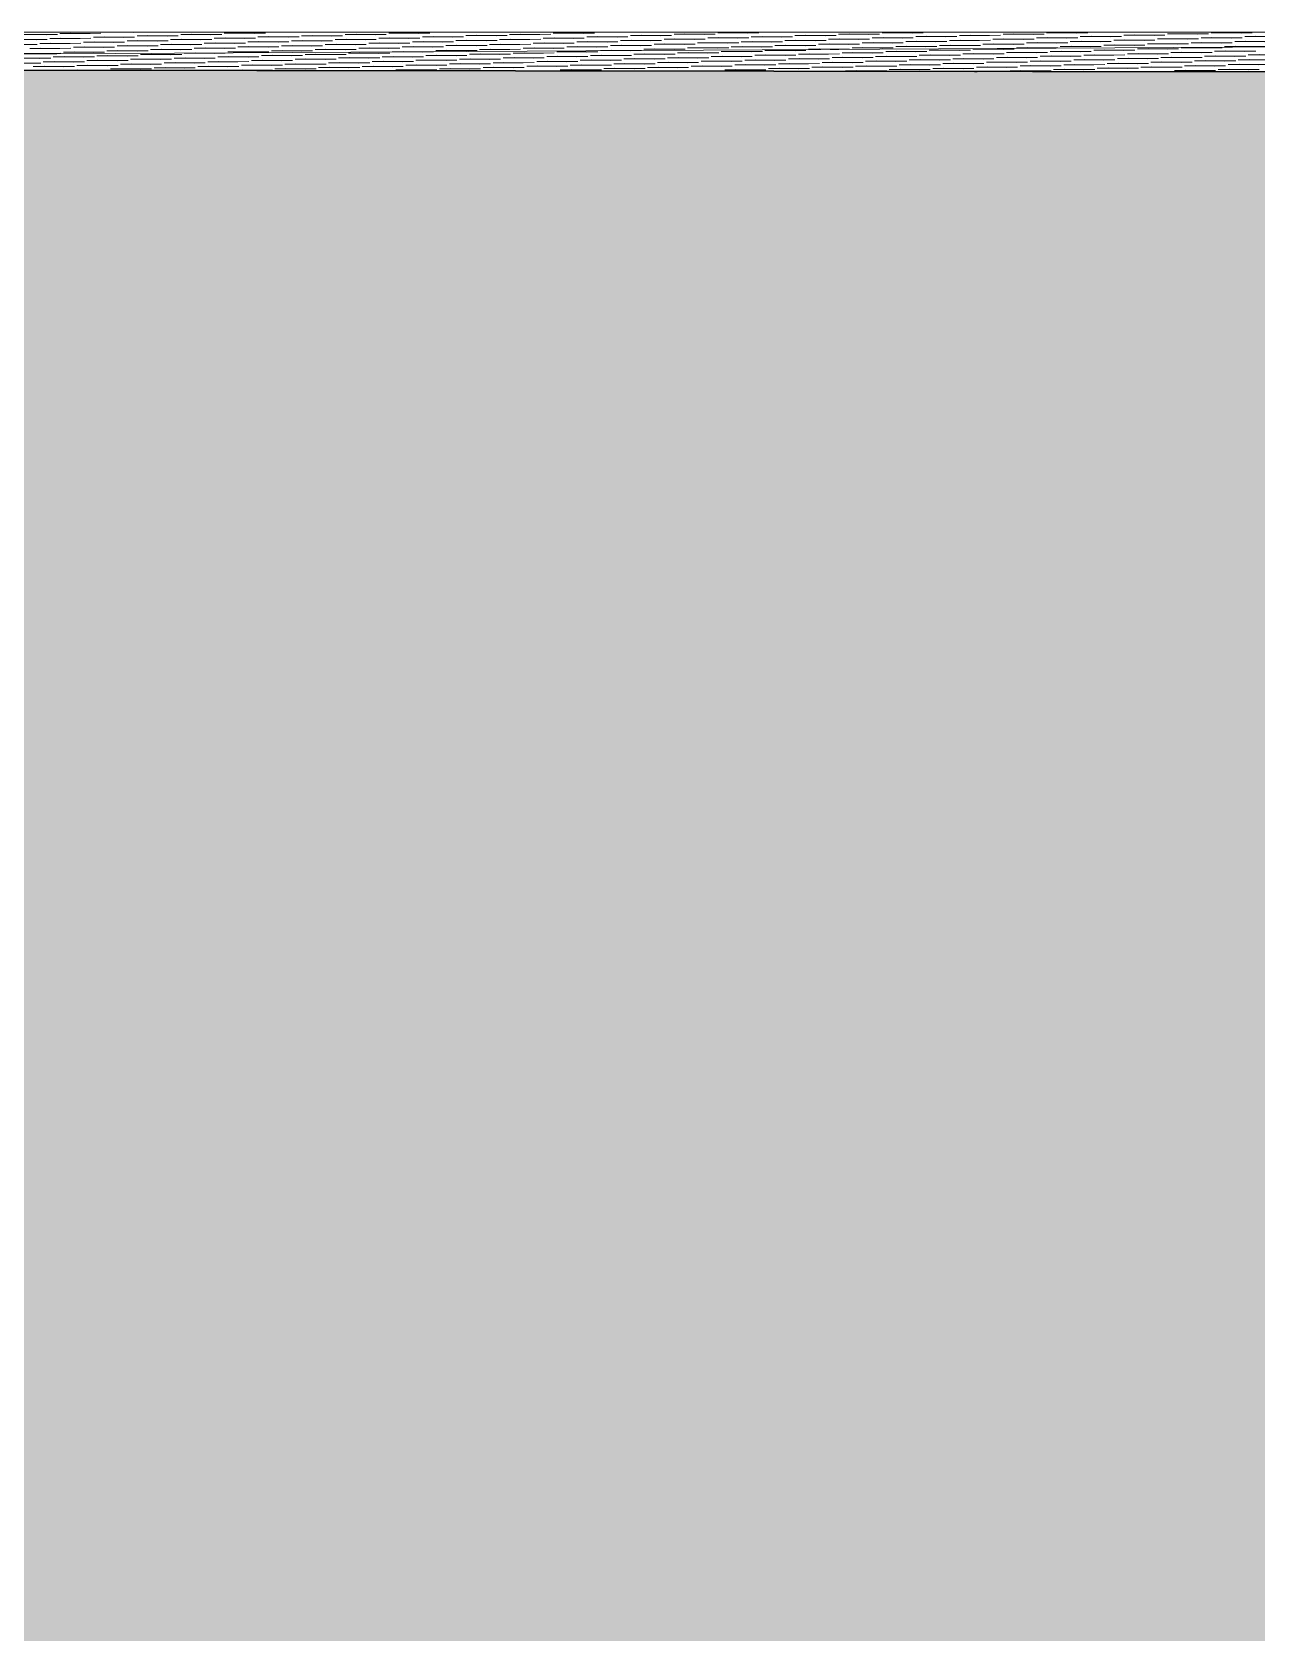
# Model space of a CAD drawing. Header units: millimetres. Extents: x 239748 to 326588, y -19262 to 5561.
# Drawn here: x 271544 to 274034, y -3454 to -200 of the extents above; entities that cross this region are included whole.
import ezdxf

# ---------------------------------------------------------------- set-up
doc = ezdxf.new("R2010")
doc.units = ezdxf.units.MM
doc.header["$MEASUREMENT"] = 0
doc.layers.add('New_2D Drafting - General_Pen_No__1', color=7, linetype='Continuous', lineweight=13)
doc.layers.add('New_Site & Landscape - Terrain_Pen_No__1', color=7, linetype='Continuous', lineweight=13)
for name, color, linetype, lineweight, true_color in [('New_2D Drafting - General_Pen_No__61', 7, 'Continuous', 20, 0x6a6a6a), ('New_Site & Landscape - Terrain_Pen_No__180', 7, 'Continuous', 15, 0xd6cda7), ('New_Site & Landscape - Terrain_Pen_No__93', 7, 'Continuous', 13, 0xa2a233)]:
    doc.layers.add(name, color=color, linetype=linetype, lineweight=lineweight, true_color=true_color)

msp = doc.modelspace()

# ---------------------------------------------------------------- hatches: boundary and pattern name
at = {"layer": 'New_2D Drafting - General_Pen_No__61', "linetype": 'Continuous', "lineweight": 20, "true_color": 0x6a6a6a}
h = msp.add_hatch(dxfattribs=at)
h.set_pattern_fill('Dashed_0001', color=251, style=0, pattern_type=2)
h.set_pattern_definition([(45, (0, 0), (-183.84776, 183.84776), [195, -65]), (45, (7e-14, 183.85), (-183.84776, 183.84776), [195, -65])])
h.paths.add_polyline_path([(239750.0788, -623.3184), (239760.5803, -4753.4379), (239760.5803, -19262.3247), (278828.6527, -19262.3247), (278828.6169, -286.9357), (268610.0254, -272.2694), (266963.5283, -271.0107), (261898.0667, -277.5182), (250285.9898, -219.4916), (248306.7808, -203.641), (242648.744, -453.8141)])
at = {"layer": 'New_Site & Landscape - Terrain_Pen_No__180', "linetype": 'Continuous', "lineweight": 0, "true_color": 0x353329}
msp.add_hatch(color=250, dxfattribs=at).paths.add_polyline_path([(239747.5775, -15138.6962), (278833.3935, -15138.6962), (278833.3935, -288.2314), (266866.4444, -271.275), (264383.6735, -267.1142), (262140.4658, -282.5803), (258357.3867, -255.6815), (251840.7474, -227.8826), (248111.8541, -213.5708), (246133.7175, -287.173), (242881.8612, -438.6115), (239747.5775, -643.0118)])

# ---------------------------------------------------------------- linework, layer by layer
at = {"layer": 'New_2D Drafting - General_Pen_No__1', "color": 7, "linetype": 'Continuous', "lineweight": 13, "flags": 128}
msp.add_lwpolyline([(239750.0788, -623.3184), (239760.5803, -4753.4379), (239760.5803, -19262.3247), (278828.6527, -19262.3247), (278828.6169, -286.9357), (268610.0254, -272.2694), (266963.5283, -271.0107), (261898.0667, -277.5182), (250285.9898, -219.4916), (248306.7808, -203.641), (242648.744, -453.8141)], close=True, dxfattribs=at)
at = {"layer": 'New_Site & Landscape - Terrain_Pen_No__1', "color": 7, "linetype": 'Continuous', "lineweight": 13}
for p, q in [((278833.3935, -202.6577), (266940.4363, -270.8507)), ((278833.3935, -199.8387), (266963.5494, -199.8387)), ((271471.3171, -225.4448), (271554.9031, -225.3997)), ((271491.7045, -215.2736), (271575.2905, -215.2286)), ((271491.7045, -215.2736), (271553.1198, -215.8755)), ((271512.0918, -205.1025), (271595.6778, -205.0574)), ((271512.0918, -205.1025), (271573.5071, -205.7044)), ((271560, -222.8569), (271582.1707, -222.2099)), ((271560, -222.8569), (271643.586, -222.8118)), ((271560, -222.8569), (271621.4153, -223.4588)), ((271580.3873, -212.6858), (271602.558, -212.0388)), ((271580.3873, -212.6858), (271663.9733, -212.6407)), ((271580.3873, -212.6858), (271641.8026, -213.2877)), ((271600.7747, -202.5146), (271622.9454, -201.8677)), ((271600.7747, -202.5146), (271684.3607, -202.4696)), ((271600.7747, -202.5146), (271662.19, -203.1165)), ((271648.6828, -220.269), (271670.8535, -219.6221)), ((271648.6828, -220.269), (271732.2688, -220.224)), ((271648.6828, -220.269), (271710.0981, -220.8709)), ((271669.0702, -210.0979), (271691.2409, -209.4509)), ((271669.0702, -210.0979), (271752.6562, -210.0528)), ((271669.0702, -210.0979), (271730.4855, -210.6998)), ((271689.4575, -199.9268), (271692.471, -199.8388)), ((271689.4575, -199.9268), (271773.0435, -199.8817)), ((271689.4575, -199.9268), (271750.8728, -200.5287)), ((271716.9783, -227.8523), (271739.149, -227.2054)), ((271716.9783, -227.8523), (271800.5643, -227.8072)), ((271737.3657, -217.6812), (271759.5364, -217.0342)), ((271737.3657, -217.6812), (271820.9517, -217.6361)), ((271737.3657, -217.6812), (271798.781, -218.2831)), ((271757.753, -207.5101), (271779.9237, -206.8631)), ((271757.753, -207.5101), (271841.339, -207.465)), ((271757.753, -207.5101), (271819.1683, -208.1119)), ((271805.6612, -225.2645), (271827.8319, -224.6175)), ((271805.6612, -225.2645), (271889.2472, -225.2194)), ((271805.6612, -225.2645), (271867.0765, -225.8663)), ((271826.0485, -215.0933), (271848.2192, -214.4464)), ((271826.0485, -215.0933), (271909.6345, -215.0482)), ((271826.0485, -215.0933), (271887.4638, -215.6952)), ((271846.4359, -204.9222), (271868.6066, -204.2752)), ((271846.4359, -204.9222), (271930.0219, -204.8771)), ((271846.4359, -204.9222), (271907.8512, -205.5241)), ((271894.344, -222.6766), (271916.5147, -222.0296)), ((271894.344, -222.6766), (271977.93, -222.6315)), ((271894.344, -222.6766), (271955.7593, -223.2785)), ((271914.7314, -212.5055), (271936.9021, -211.8585)), ((271914.7314, -212.5055), (271998.3174, -212.4604)), ((271914.7314, -212.5055), (271976.1467, -213.1073)), ((271935.1187, -202.3343), (271957.2894, -201.6874)), ((271935.1187, -202.3343), (272018.7047, -202.2892)), ((271935.1187, -202.3343), (271996.534, -202.9362)), ((271983.0269, -220.0887), (272005.1976, -219.4418)), ((271983.0269, -220.0887), (272066.6129, -220.0437)), ((271983.0269, -220.0887), (272044.4422, -220.6906)), ((272003.4142, -209.9176), (272025.5849, -209.2706)), ((272003.4142, -209.9176), (272087.0002, -209.8725)), ((272003.4142, -209.9176), (272064.8295, -210.5195)), ((272033.2275, -199.8388), (272085.2169, -200.3484)), ((272051.3224, -227.672), (272073.4931, -227.025)), ((272051.3224, -227.672), (272134.9084, -227.6269)), ((272051.3224, -227.672), (272112.7377, -228.2739)), ((272071.7097, -217.5009), (272093.8804, -216.8539)), ((272071.7097, -217.5009), (272155.2957, -217.4558)), ((272071.7097, -217.5009), (272133.125, -218.1028)), ((272092.0971, -207.3297), (272114.2678, -206.6828)), ((272092.0971, -207.3297), (272175.6831, -207.2847)), ((272092.0971, -207.3297), (272153.5124, -207.9316)), ((272140.0052, -225.0841), (272162.1759, -224.4372)), ((272140.0052, -225.0841), (272223.5912, -225.0391)), ((272140.0052, -225.0841), (272201.4205, -225.686)), ((272160.3926, -214.913), (272182.5633, -214.266)), ((272160.3926, -214.913), (272243.9786, -214.8679)), ((272160.3926, -214.913), (272221.8078, -215.5149)), ((272180.7799, -204.7419), (272202.9506, -204.0949)), ((272180.7799, -204.7419), (272264.3659, -204.6968)), ((272180.7799, -204.7419), (272242.1952, -205.3438)), ((272228.688, -222.4963), (272290.1033, -223.0982)), ((272228.6881, -222.4963), (272250.8588, -221.8493)), ((272228.6881, -222.4963), (272312.2741, -222.4512)), ((272249.0754, -212.3251), (272271.2461, -211.6782)), ((272249.0754, -212.3251), (272332.6614, -212.2801)), ((272249.0754, -212.3251), (272310.4907, -212.927)), ((272269.4627, -202.154), (272353.0488, -202.1089)), ((272269.4627, -202.154), (272330.878, -202.7559)), ((272269.4628, -202.154), (272291.6335, -201.507)), ((272317.3709, -219.9084), (272339.5416, -219.2615)), ((272317.3709, -219.9084), (272400.9569, -219.8633)), ((272317.3709, -219.9084), (272378.7862, -220.5103)), ((272337.7582, -209.7373), (272359.929, -209.0903)), ((272337.7582, -209.7373), (272421.3443, -209.6922)), ((272337.7582, -209.7373), (272399.1735, -210.3392)), ((272385.6664, -227.4917), (272407.8371, -226.8447)), ((272385.6664, -227.4917), (272469.2524, -227.4466)), ((272385.6664, -227.4917), (272447.0817, -228.0936)), ((272385.9705, -199.8388), (272419.5609, -200.168)), ((272406.0537, -217.3206), (272428.2245, -216.6736)), ((272406.0537, -217.3206), (272489.6398, -217.2755)), ((272406.0537, -217.3206), (272467.469, -217.9224)), ((272426.4411, -207.1494), (272448.6118, -206.5025)), ((272426.4411, -207.1494), (272510.0271, -207.1043)), ((272426.4411, -207.1494), (272487.8564, -207.7513)), ((272474.3492, -224.9038), (272496.5199, -224.2569)), ((272474.3492, -224.9038), (272557.9353, -224.8588)), ((272474.3492, -224.9038), (272535.7645, -225.5057)), ((272494.7366, -214.7327), (272516.9073, -214.0857)), ((272494.7366, -214.7327), (272578.3226, -214.6876)), ((272494.7366, -214.7327), (272556.1519, -215.3346)), ((272515.1239, -204.5616), (272537.2946, -203.9146)), ((272515.1239, -204.5616), (272598.7099, -204.5165)), ((272515.1239, -204.5616), (272576.5392, -205.1634)), ((272563.0321, -222.316), (272585.2028, -221.669)), ((272563.0321, -222.316), (272646.6181, -222.2709)), ((272563.0321, -222.316), (272624.4474, -222.9179)), ((272583.4194, -212.1448), (272605.5901, -211.4979)), ((272583.4194, -212.1448), (272667.0054, -212.0998)), ((272583.4194, -212.1448), (272644.8347, -212.7467)), ((272603.8068, -201.9737), (272625.9775, -201.3267)), ((272603.8068, -201.9737), (272687.3928, -201.9286)), ((272603.8068, -201.9737), (272665.2221, -202.5756)), ((272651.7149, -219.7281), (272673.8856, -219.0811)), ((272651.7149, -219.7281), (272735.3009, -219.683)), ((272651.7149, -219.7281), (272713.1302, -220.33)), ((272672.1023, -209.557), (272694.273, -208.91)), ((272672.1023, -209.557), (272755.6883, -209.5119)), ((272672.1023, -209.557), (272733.5176, -210.1589)), ((272720.0104, -227.3114), (272742.1811, -226.6644)), ((272720.0104, -227.3114), (272803.5964, -227.2663)), ((272720.0104, -227.3114), (272781.4257, -227.9133)), ((272738.7134, -199.8388), (272753.9049, -199.9877)), ((272740.3978, -217.1402), (272762.5685, -216.4933)), ((272740.3978, -217.1402), (272823.9838, -217.0952)), ((272740.3978, -217.1402), (272801.8131, -217.7421)), ((272760.7851, -206.9691), (272782.9558, -206.3221)), ((272760.7851, -206.9691), (272844.3711, -206.924)), ((272760.7851, -206.9691), (272822.2004, -207.571)), ((272808.6933, -224.7235), (272830.864, -224.0766)), ((272808.6933, -224.7235), (272892.2793, -224.6784)), ((272808.6933, -224.7235), (272870.1086, -225.3254)), ((272829.0806, -214.5524), (272851.2513, -213.9054)), ((272829.0806, -214.5524), (272912.6666, -214.5073)), ((272829.0806, -214.5524), (272890.4959, -215.1543)), ((272849.468, -204.3812), (272871.6387, -203.7343)), ((272849.468, -204.3812), (272933.054, -204.3362)), ((272849.468, -204.3812), (272910.8833, -204.9831)), ((272897.3761, -222.1357), (272919.5468, -221.4887)), ((272897.3761, -222.1357), (272980.9621, -222.0906)), ((272897.3761, -222.1357), (272958.7914, -222.7375)), ((272917.7635, -211.9645), (272939.9342, -211.3176)), ((272917.7635, -211.9645), (273001.3495, -211.9194)), ((272917.7635, -211.9645), (272979.1788, -212.5664)), ((272938.1508, -201.7934), (272960.3215, -201.1464)), ((272938.1508, -201.7934), (273021.7368, -201.7483)), ((272938.1508, -201.7934), (272999.5661, -202.3953)), ((272986.059, -219.5478), (273008.2297, -218.9008)), ((272986.059, -219.5478), (273069.645, -219.5027)), ((272986.059, -219.5478), (273047.4743, -220.1497)), ((273006.4463, -209.3767), (273028.617, -208.7297)), ((273006.4463, -209.3767), (273090.0323, -209.3316)), ((273006.4463, -209.3767), (273067.8616, -209.9785)), ((273054.3545, -227.1311), (273076.5252, -226.4841)), ((273054.3545, -227.1311), (273137.9405, -227.086)), ((273054.3545, -227.1311), (273115.7698, -227.733)), ((273074.7418, -216.9599), (273096.9125, -216.313)), ((273074.7418, -216.9599), (273158.3278, -216.9149)), ((273074.7418, -216.9599), (273136.1571, -217.5618)), ((273095.1292, -206.7888), (273117.2999, -206.1418)), ((273095.1292, -206.7888), (273178.7152, -206.7437)), ((273095.1292, -206.7888), (273156.5445, -207.3907)), ((273143.0373, -224.5432), (273165.208, -223.8962)), ((273143.0373, -224.5432), (273226.6233, -224.4981)), ((273143.0373, -224.5432), (273204.4526, -225.1451)), ((273163.4247, -214.3721), (273185.5954, -213.7251)), ((273163.4247, -214.3721), (273247.0107, -214.327)), ((273163.4247, -214.3721), (273224.84, -214.974)), ((273183.812, -204.2009), (273205.9827, -203.554)), ((273183.812, -204.2009), (273267.398, -204.1559)), ((273183.812, -204.2009), (273245.2273, -204.8028)), ((273231.7202, -221.9553), (273253.8909, -221.3084)), ((273231.7202, -221.9553), (273315.3062, -221.9103)), ((273231.7202, -221.9553), (273293.1355, -222.5572)), ((273252.1075, -211.7842), (273274.2782, -211.1372)), ((273252.1075, -211.7842), (273335.6935, -211.7391)), ((273252.1075, -211.7842), (273313.5228, -212.3861)), ((273272.4948, -201.6131), (273294.6656, -200.9661)), ((273272.4949, -201.6131), (273356.0809, -201.568)), ((273272.4949, -201.6131), (273333.9102, -202.215)), ((273320.403, -219.3675), (273342.5737, -218.7205)), ((273320.403, -219.3675), (273403.989, -219.3224)), ((273320.403, -219.3675), (273381.8183, -219.9694)), ((273340.7904, -209.1963), (273362.9611, -208.5494)), ((273340.7904, -209.1963), (273424.3764, -209.1513)), ((273340.7904, -209.1963), (273402.2056, -209.7982)), ((273388.6985, -226.9508), (273410.8692, -226.3038)), ((273388.6985, -226.9508), (273472.2845, -226.9057)), ((273388.6985, -226.9508), (273450.1138, -227.5526)), ((273409.0858, -216.7796), (273431.2566, -216.1327)), ((273409.0858, -216.7796), (273492.6719, -216.7345)), ((273409.0858, -216.7796), (273470.5011, -217.3815)), ((273429.4732, -206.6085), (273451.6439, -205.9615)), ((273429.4732, -206.6085), (273513.0592, -206.5634)), ((273429.4732, -206.6085), (273490.8885, -207.2104)), ((273477.3813, -224.3629), (273499.5521, -223.7159)), ((273477.3813, -224.3629), (273560.9674, -224.3178)), ((273477.3813, -224.3629), (273538.7966, -224.9648)), ((273497.7687, -214.1918), (273519.9394, -213.5448)), ((273497.7687, -214.1918), (273581.3547, -214.1467)), ((273497.7687, -214.1918), (273559.184, -214.7936)), ((273518.156, -204.0206), (273540.3268, -203.3737)), ((273518.156, -204.0206), (273601.7421, -203.9755)), ((273518.156, -204.0206), (273579.5713, -204.6225)), ((273566.0642, -221.775), (273588.2349, -221.1281)), ((273566.0642, -221.775), (273649.6502, -221.7299)), ((273566.0642, -221.775), (273627.4795, -222.3769)), ((273586.4515, -211.6039), (273608.6222, -210.9569)), ((273586.4515, -211.6039), (273670.0375, -211.5588)), ((273586.4515, -211.6039), (273647.8668, -212.2058)), ((273606.8389, -201.4328), (273629.0096, -200.7858)), ((273606.8389, -201.4328), (273690.4249, -201.3877)), ((273606.8389, -201.4328), (273668.2542, -202.0346)), ((273654.747, -219.1872), (273676.9177, -218.5402)), ((273654.747, -219.1872), (273738.333, -219.1421)), ((273654.747, -219.1872), (273716.1623, -219.7891)), ((273675.1344, -209.016), (273697.3051, -208.3691)), ((273675.1344, -209.016), (273758.7204, -208.971)), ((273675.1344, -209.016), (273736.5497, -209.6179)), ((273723.0425, -226.7704), (273745.2132, -226.1235)), ((273723.0425, -226.7704), (273806.6285, -226.7254)), ((273723.0425, -226.7704), (273784.4578, -227.3723)), ((273743.4299, -216.5993), (273765.6006, -215.9523)), ((273743.4299, -216.5993), (273827.0159, -216.5542)), ((273743.4299, -216.5993), (273804.8452, -217.2012)), ((273763.8172, -206.4282), (273785.9879, -205.7812)), ((273763.8172, -206.4282), (273847.4032, -206.3831)), ((273763.8172, -206.4282), (273825.2325, -207.0301)), ((273811.7254, -224.1826), (273833.8961, -223.5356)), ((273811.7254, -224.1826), (273895.3114, -224.1375)), ((273811.7254, -224.1826), (273873.1407, -224.7845)), ((273832.1127, -214.0114), (273854.2834, -213.3645)), ((273832.1127, -214.0114), (273915.6987, -213.9664)), ((273832.1127, -214.0114), (273893.528, -214.6133)), ((273852.5001, -203.8403), (273874.6708, -203.1933)), ((273852.5001, -203.8403), (273936.0861, -203.7952)), ((273852.5001, -203.8403), (273913.9154, -204.4422)), ((273900.4082, -221.5947), (273922.5789, -220.9477)), ((273900.4082, -221.5947), (273983.9942, -221.5496)), ((273900.4082, -221.5947), (273961.8235, -222.1966)), ((273920.7956, -211.4236), (273942.9663, -210.7766)), ((273920.7956, -211.4236), (274004.3816, -211.3785)), ((273920.7956, -211.4236), (273982.2109, -212.0255)), ((273941.1829, -201.2524), (273963.3536, -200.6055)), ((273941.1829, -201.2524), (274024.7689, -201.2074)), ((273941.1829, -201.2524), (274002.5982, -201.8543)), ((273989.0911, -219.0069), (274011.2618, -218.3599)), ((273989.0911, -219.0069), (274072.6771, -218.9618)), ((273989.0911, -219.0069), (274050.5064, -219.6087)), ((274009.4784, -208.8357), (274031.6491, -208.1887)), ((274009.4784, -208.8357), (274093.0644, -208.7906)), ((274009.4784, -208.8357), (274070.8937, -209.4376)), ((271498.8379, -253.0678), (271582.4239, -253.0076)), ((271498.8379, -253.0678), (271560.2532, -253.6364)), ((271519.2253, -243.1992), (271602.8113, -243.1541)), ((271519.2253, -243.1992), (271580.6406, -243.8011)), ((271539.6126, -233.028), (271561.7833, -232.3811)), ((271539.6126, -233.028), (271623.1986, -232.983)), ((271539.6126, -233.028), (271601.0279, -233.6299)), ((271567.1334, -260.3724), (271589.3042, -259.7436)), ((271567.1334, -260.3724), (271650.7194, -260.3122)), ((271587.5208, -250.5526), (271609.6915, -249.9238)), ((271587.5208, -250.5526), (271671.1068, -250.4924)), ((271587.5208, -250.5526), (271648.9361, -251.1212)), ((271607.9081, -240.6113), (271630.0788, -239.9644)), ((271607.9081, -240.6113), (271691.4941, -240.5662)), ((271607.9081, -240.6113), (271669.3234, -241.2132)), ((271628.2955, -230.4402), (271650.4662, -229.7932)), ((271628.2955, -230.4402), (271711.8815, -230.3951)), ((271628.2955, -230.4402), (271689.7108, -231.0421)), ((271655.8163, -257.8572), (271677.987, -257.2284)), ((271655.8163, -257.8572), (271739.4023, -257.797)), ((271655.8163, -257.8572), (271717.2316, -258.4258)), ((271676.2036, -248.0374), (271698.3743, -247.4086)), ((271676.2036, -248.0374), (271759.7896, -247.9772)), ((271676.2036, -248.0374), (271737.6189, -248.606)), ((271696.591, -238.0235), (271718.7617, -237.3765)), ((271696.591, -238.0235), (271780.177, -237.9784)), ((271696.591, -238.0235), (271758.0063, -238.6253)), ((271716.9783, -227.8523), (271778.3936, -228.4542)), ((271744.4991, -255.342), (271766.6698, -254.7132)), ((271744.4991, -255.342), (271828.0851, -255.2818)), ((271744.4991, -255.342), (271805.9144, -255.9106)), ((271764.8865, -245.5222), (271787.0572, -244.8934)), ((271764.8865, -245.5222), (271848.4725, -245.462)), ((271764.8865, -245.5222), (271826.3018, -246.0908)), ((271785.2738, -235.4356), (271807.4445, -234.7886)), ((271785.2738, -235.4356), (271868.8598, -235.3905)), ((271785.2738, -235.4356), (271846.6891, -236.0375)), ((271833.182, -252.8268), (271855.3527, -252.198)), ((271833.182, -252.8268), (271916.768, -252.7666)), ((271833.182, -252.8268), (271894.5973, -253.3954)), ((271853.5693, -243.007), (271868.0524, -242.5962)), ((271853.5693, -243.007), (271937.1553, -242.9468)), ((271853.5693, -243.007), (271914.9846, -243.5756)), ((271868.052, -242.5962), (271875.74, -242.3719)), ((271873.9567, -232.8477), (271896.1274, -232.2008)), ((271873.9567, -232.8477), (271957.5427, -232.8027)), ((271873.9567, -232.8477), (271935.372, -233.4496)), ((271901.4775, -260.1314), (271923.6482, -259.5026)), ((271901.4775, -260.1314), (271985.0635, -260.0712)), ((271901.4775, -260.1314), (271962.8928, -260.7)), ((271921.8648, -250.3116), (271944.0355, -249.6828)), ((271921.8648, -250.3116), (272005.4508, -250.2514)), ((271921.8648, -250.3116), (271983.2801, -250.8802)), ((271942.2522, -240.431), (271964.4229, -239.784)), ((271942.2522, -240.431), (272025.8382, -240.3859)), ((271942.2522, -240.431), (272003.6675, -241.0329)), ((271962.6395, -230.2599), (271984.8102, -229.6129)), ((271962.6395, -230.2599), (272046.2255, -230.2148)), ((271962.6395, -230.2599), (272024.0548, -230.8618)), ((271990.1603, -257.6162), (272012.331, -256.9874)), ((271990.1603, -257.6162), (272073.7463, -257.556)), ((271990.1603, -257.6162), (272051.5756, -258.1848)), ((272010.5477, -247.7964), (272032.7184, -247.1676)), ((272010.5477, -247.7964), (272094.1337, -247.7362)), ((272010.5477, -247.7964), (272071.963, -248.365)), ((272030.935, -237.8431), (272053.1057, -237.1962)), ((272030.935, -237.8431), (272114.521, -237.7981)), ((272030.935, -237.8431), (272092.3503, -238.445)), ((272078.8432, -255.101), (272101.0139, -254.4722)), ((272078.8432, -255.101), (272162.4292, -255.0408)), ((272078.8432, -255.101), (272140.2585, -255.6696)), ((272099.2305, -245.2812), (272121.4012, -244.6524)), ((272099.2305, -245.2812), (272182.8165, -245.2209)), ((272099.2305, -245.2812), (272160.6458, -245.8498)), ((272119.6179, -235.2553), (272141.7886, -234.6083)), ((272119.6179, -235.2553), (272203.2039, -235.2102)), ((272119.6179, -235.2553), (272181.0332, -235.8572)), ((272167.526, -252.5858), (272189.6967, -251.957)), ((272167.526, -252.5858), (272251.112, -252.5256)), ((272167.526, -252.5858), (272228.9413, -253.1544)), ((272187.9134, -242.766), (272210.0841, -242.1372)), ((272187.9134, -242.766), (272271.4994, -242.7057)), ((272187.9134, -242.766), (272249.3286, -243.3345)), ((272208.3007, -232.6674), (272230.4714, -232.0205)), ((272208.3007, -232.6674), (272291.8867, -232.6223)), ((272208.3007, -232.6674), (272269.716, -233.2693)), ((272235.8215, -259.8904), (272257.9922, -259.2616)), ((272235.8215, -259.8904), (272319.4075, -259.8302)), ((272235.8215, -259.8904), (272297.2368, -260.459)), ((272256.2088, -250.0706), (272278.3796, -249.4418)), ((272256.2088, -250.0706), (272317.6241, -250.6391)), ((272256.2089, -250.0706), (272339.7949, -250.0103)), ((272276.5962, -240.2507), (272298.7669, -239.6037)), ((272276.5962, -240.2507), (272277.1733, -240.2504)), ((272276.5962, -240.2507), (272276.7892, -240.2526)), ((272276.789, -240.2526), (272338.0115, -240.8193)), ((272277.1728, -240.2504), (272360.1822, -240.1905)), ((272296.9835, -230.0796), (272319.1543, -229.4326)), ((272296.9835, -230.0796), (272358.3988, -230.6814)), ((272296.9836, -230.0796), (272380.5696, -230.0345)), ((272324.5043, -257.3752), (272385.9196, -257.9438)), ((272324.5044, -257.3752), (272346.6751, -256.7464)), ((272324.5044, -257.3752), (272408.0904, -257.315)), ((272344.8917, -247.5554), (272367.0624, -246.9266)), ((272344.8917, -247.5554), (272428.4777, -247.4951)), ((272344.8917, -247.5554), (272406.307, -248.1239)), ((272365.279, -237.6628), (272387.4498, -237.0159)), ((272365.279, -237.6628), (272448.8651, -237.6178)), ((272365.279, -237.6628), (272426.6943, -238.2647)), ((272413.1872, -254.86), (272435.3579, -254.2312)), ((272413.1872, -254.86), (272496.7732, -254.7997)), ((272413.1872, -254.86), (272474.6025, -255.4285)), ((272433.5745, -245.0402), (272455.7453, -244.4114)), ((272433.5745, -245.0402), (272517.1606, -244.9799)), ((272433.5745, -245.0402), (272494.9898, -245.6087)), ((272453.9619, -235.075), (272476.1326, -234.428)), ((272453.9619, -235.075), (272537.5479, -235.0299)), ((272453.9619, -235.075), (272515.3772, -235.6769)), ((272501.87, -252.3448), (272524.0408, -251.716)), ((272501.87, -252.3448), (272585.456, -252.2845)), ((272501.87, -252.3448), (272563.2853, -252.9133)), ((272522.2574, -242.525), (272544.4281, -241.8962)), ((272522.2574, -242.525), (272605.8434, -242.4647)), ((272522.2574, -242.525), (272583.6727, -243.0935)), ((272542.6447, -232.4871), (272564.8155, -231.8401)), ((272542.6447, -232.4871), (272626.2307, -232.442)), ((272542.6447, -232.4871), (272604.06, -233.089)), ((272570.1655, -259.6494), (272592.3362, -259.0206)), ((272570.1655, -259.6494), (272653.7516, -259.5891)), ((272570.1655, -259.6494), (272631.5808, -260.2179)), ((272590.5529, -249.8296), (272612.7236, -249.2008)), ((272590.5529, -249.8296), (272674.1389, -249.7693)), ((272590.5529, -249.8296), (272651.9682, -250.3981)), ((272610.9402, -240.0098), (272633.1109, -239.381)), ((272610.9402, -240.0098), (272694.5262, -239.9495)), ((272610.9402, -240.0098), (272672.3555, -240.5783)), ((272631.3276, -229.8992), (272653.4983, -229.2523)), ((272631.3276, -229.8992), (272714.9136, -229.8542)), ((272631.3276, -229.8992), (272692.7429, -230.5011)), ((272658.8484, -257.1342), (272681.0191, -256.5054)), ((272658.8484, -257.1342), (272742.4344, -257.0739)), ((272658.8484, -257.1342), (272720.2637, -257.7027)), ((272679.2357, -247.3144), (272701.4064, -246.6856)), ((272679.2357, -247.3144), (272762.8217, -247.2541)), ((272679.2357, -247.3144), (272740.651, -247.8829)), ((272699.6231, -237.4825), (272721.7938, -236.8356)), ((272699.6231, -237.4825), (272766.1486, -237.4466)), ((272699.6231, -237.4825), (272721.8691, -237.7005)), ((272721.8694, -237.7005), (272761.0384, -238.0631)), ((272747.5312, -254.619), (272769.7019, -253.9902)), ((272747.5312, -254.619), (272831.1172, -254.5587)), ((272747.5312, -254.619), (272808.9465, -255.1875)), ((272766.1496, -237.4466), (272783.2091, -237.4343)), ((272767.9186, -244.7992), (272790.0893, -244.1704)), ((272767.9186, -244.7992), (272851.5046, -244.7389)), ((272767.9186, -244.7992), (272829.3339, -245.3677)), ((272788.3059, -234.8947), (272810.4766, -234.2477)), ((272788.3059, -234.8947), (272871.8919, -234.8496)), ((272788.3059, -234.8947), (272849.7212, -235.4965)), ((272836.2141, -252.1038), (272858.3848, -251.475)), ((272836.2141, -252.1038), (272919.8001, -252.0435)), ((272836.2141, -252.1038), (272897.6294, -252.6723)), ((272856.6014, -242.284), (272878.7721, -241.6552)), ((272856.6014, -242.284), (272940.1874, -242.2237)), ((272856.6014, -242.284), (272918.0167, -242.8525)), ((272876.9888, -232.3068), (272899.1595, -231.6598)), ((272876.9888, -232.3068), (272960.5748, -232.2617)), ((272876.9888, -232.3068), (272938.4041, -232.9087)), ((272904.5096, -259.4084), (272926.6803, -258.7796)), ((272904.5096, -259.4084), (272988.0956, -259.3481)), ((272904.5096, -259.4084), (272965.9249, -259.9769)), ((272924.8969, -249.5886), (272947.0676, -248.9598)), ((272924.8969, -249.5886), (273008.4829, -249.5283)), ((272924.8969, -249.5886), (272986.3122, -250.1571)), ((272945.2843, -239.7688), (272967.455, -239.14)), ((272945.2843, -239.7688), (273028.8703, -239.7085)), ((272945.2843, -239.7688), (273006.6996, -240.3373)), ((272965.6716, -229.7189), (272987.8423, -229.072)), ((272965.6716, -229.7189), (273049.2576, -229.6739)), ((272965.6716, -229.7189), (273027.0869, -230.3208)), ((272993.1924, -256.8932), (273015.3631, -256.2644)), ((272993.1924, -256.8932), (273076.7784, -256.8329)), ((272993.1924, -256.8932), (273054.6077, -257.4617)), ((273013.5798, -247.0734), (273035.7505, -246.4446)), ((273013.5798, -247.0734), (273097.1658, -247.0131)), ((273013.5798, -247.0734), (273074.9951, -247.6419)), ((273033.9671, -237.2536), (273056.1378, -236.6248)), ((273033.9671, -237.2536), (273117.5531, -237.1933)), ((273033.9671, -237.2536), (273095.3824, -237.8221)), ((273081.8753, -254.378), (273104.046, -253.7492)), ((273081.8753, -254.378), (273165.4613, -254.3177)), ((273081.8753, -254.378), (273143.2906, -254.9465)), ((273102.2626, -244.5582), (273124.4333, -243.9294)), ((273102.2626, -244.5582), (273185.8486, -244.4979)), ((273102.2626, -244.5582), (273163.6779, -245.1267)), ((273122.65, -234.7143), (273144.8207, -234.0674)), ((273122.65, -234.7143), (273206.236, -234.6693)), ((273122.65, -234.7143), (273166.949, -235.1485)), ((273166.9498, -235.1485), (273184.0653, -235.3069)), ((273170.5581, -251.8628), (273192.7288, -251.234)), ((273170.5581, -251.8628), (273254.1441, -251.8025)), ((273170.5581, -251.8628), (273231.9734, -252.4313)), ((273190.9455, -242.043), (273213.1162, -241.4142)), ((273190.9455, -242.043), (273274.5315, -241.9827)), ((273190.9455, -242.043), (273252.3608, -242.6115)), ((273211.3328, -232.1265), (273233.5035, -231.4795)), ((273211.3328, -232.1265), (273294.9188, -232.0814)), ((273211.3328, -232.1265), (273272.7481, -232.7284)), ((273238.8536, -259.1674), (273261.0243, -258.5386)), ((273238.8536, -259.1674), (273322.4396, -259.1071)), ((273238.8536, -259.1674), (273300.2689, -259.7359)), ((273259.241, -249.3476), (273281.4117, -248.7188)), ((273259.241, -249.3476), (273342.827, -249.2873)), ((273259.241, -249.3476), (273320.6563, -249.9161)), ((273279.6283, -239.5278), (273301.799, -238.899)), ((273279.6283, -239.5278), (273363.2143, -239.4675)), ((273279.6283, -239.5278), (273341.0436, -240.0963)), ((273300.0157, -229.5386), (273322.1864, -228.8916)), ((273300.0157, -229.5386), (273383.6017, -229.4935)), ((273300.0157, -229.5386), (273361.431, -230.1405)), ((273327.5365, -256.6522), (273349.7072, -256.0234)), ((273327.5365, -256.6522), (273411.1225, -256.5919)), ((273327.5365, -256.6522), (273388.9518, -257.2207)), ((273347.9238, -246.8324), (273370.0945, -246.2036)), ((273347.9238, -246.8324), (273431.5098, -246.7721)), ((273347.9238, -246.8324), (273409.3391, -247.4009)), ((273368.3111, -237.0126), (273390.4819, -236.3838)), ((273368.3111, -237.0126), (273451.8972, -236.9523)), ((273368.3112, -237.0126), (273429.7264, -237.5811)), ((273416.2193, -254.137), (273438.39, -253.5082)), ((273416.2193, -254.137), (273499.8053, -254.0767)), ((273416.2193, -254.137), (273477.6346, -254.7055)), ((273436.6066, -244.3172), (273458.7774, -243.6884)), ((273436.6066, -244.3172), (273520.1927, -244.2569)), ((273436.6066, -244.3172), (273498.0219, -244.8857)), ((273456.994, -234.4974), (273479.1647, -233.8686)), ((273456.994, -234.4974), (273540.58, -234.4371)), ((273456.994, -234.4974), (273518.4093, -235.0659)), ((273504.9021, -251.6218), (273527.0729, -250.993)), ((273504.9021, -251.6218), (273588.4882, -251.5615)), ((273504.9021, -251.6218), (273566.3174, -252.1903)), ((273525.2895, -241.802), (273547.4602, -241.1732)), ((273525.2895, -241.802), (273608.8755, -241.7417)), ((273525.2895, -241.802), (273586.7048, -242.3705)), ((273545.6768, -231.9462), (273567.8475, -231.2992)), ((273545.6768, -231.9462), (273629.2628, -231.9011)), ((273545.6768, -231.9462), (273607.0921, -232.548)), ((273573.1976, -258.9264), (273595.3684, -258.2976)), ((273573.1976, -258.9264), (273656.7837, -258.8661)), ((273573.1976, -258.9264), (273634.6129, -259.4949)), ((273593.585, -249.1066), (273615.7557, -248.4778)), ((273593.585, -249.1066), (273677.171, -249.0463)), ((273593.585, -249.1066), (273655.0003, -249.6751)), ((273613.9723, -239.2868), (273636.1431, -238.658)), ((273613.9723, -239.2868), (273697.5583, -239.2265)), ((273613.9723, -239.2868), (273675.3876, -239.8553)), ((273634.3597, -229.3583), (273656.5304, -228.7113)), ((273634.3597, -229.3583), (273717.9457, -229.3132)), ((273634.3597, -229.3583), (273695.775, -229.9602)), ((273661.8805, -256.4112), (273684.0512, -255.7824)), ((273661.8805, -256.4112), (273745.4665, -256.3509)), ((273661.8805, -256.4112), (273723.2958, -256.9797)), ((273682.2678, -246.5914), (273704.4385, -245.9626)), ((273682.2678, -246.5914), (273765.8538, -246.5311)), ((273682.2678, -246.5914), (273743.6831, -247.1599)), ((273702.6552, -236.7716), (273724.8259, -236.1428)), ((273702.6552, -236.7716), (273786.2412, -236.7113)), ((273702.6552, -236.7716), (273764.0705, -237.3401)), ((273750.5633, -253.896), (273772.734, -253.2672)), ((273750.5633, -253.896), (273834.1493, -253.8357)), ((273750.5633, -253.896), (273811.9786, -254.4645)), ((273770.9507, -244.0762), (273793.1214, -243.4474)), ((273770.9507, -244.0762), (273854.5367, -244.0159)), ((273770.9507, -244.0762), (273832.366, -244.6447)), ((273791.338, -234.2564), (273813.5087, -233.6276)), ((273791.338, -234.2564), (273874.924, -234.1961)), ((273791.338, -234.2564), (273852.7533, -234.8249)), ((273839.2462, -251.3808), (273861.4169, -250.752)), ((273839.2462, -251.3808), (273922.8322, -251.3205)), ((273839.2462, -251.3808), (273900.6615, -251.9493)), ((273859.6335, -241.561), (273881.8042, -240.9322)), ((273859.6335, -241.561), (273943.2195, -241.5007)), ((273859.6335, -241.561), (273921.0488, -242.1295)), ((273880.0209, -231.7412), (273902.1916, -231.1124)), ((273880.0209, -231.7412), (273963.6069, -231.6809)), ((273880.0209, -231.7412), (273941.4362, -232.3097)), ((273907.5417, -258.6854), (273929.7124, -258.0566)), ((273907.5417, -258.6854), (273991.1277, -258.6251)), ((273907.5417, -258.6854), (273968.957, -259.2539)), ((273927.929, -248.8656), (273950.0997, -248.2368)), ((273927.929, -248.8656), (274011.515, -248.8053)), ((273927.929, -248.8656), (273989.3443, -249.4341)), ((273948.3164, -239.0458), (273970.4871, -238.417)), ((273948.3164, -239.0458), (274031.9024, -238.9855)), ((273948.3164, -239.0458), (274009.7317, -239.6143)), ((273968.7037, -229.178), (273990.8744, -228.531)), ((273968.7037, -229.178), (274052.2897, -229.1329)), ((273968.7037, -229.178), (274030.119, -229.7799)), ((273996.2245, -256.1702), (274018.3952, -255.5414)), ((273996.2245, -256.1702), (274079.8105, -256.1099)), ((273996.2245, -256.1702), (274057.6398, -256.7387)), ((274016.6119, -246.3504), (274038.7826, -245.7216)), ((274016.6119, -246.3504), (274100.1979, -246.2901)), ((274016.6119, -246.3504), (274078.0272, -246.9189)), ((271478.4506, -262.8876), (271562.0366, -262.8274)), ((271546.7461, -270.1922), (271568.9168, -269.5634)), ((271546.7461, -270.1922), (271630.3321, -270.132)), ((271546.7461, -270.1922), (271608.1614, -270.7608)), ((271567.1334, -260.3724), (271628.5487, -260.941)), ((271615.0416, -277.4968), (271637.2123, -276.868)), ((271615.0416, -277.4968), (271698.6276, -277.4366)), ((271615.0416, -277.4968), (271676.4569, -278.0654)), ((271635.4289, -267.677), (271657.5996, -267.0482)), ((271635.4289, -267.677), (271719.0149, -267.6168)), ((271635.4289, -267.677), (271696.8442, -268.2456)), ((271703.7244, -274.9816), (271725.8951, -274.3528)), ((271703.7244, -274.9816), (271787.3104, -274.9214)), ((271703.7244, -274.9816), (271765.1397, -275.5502)), ((271724.1118, -265.1618), (271746.2825, -264.533)), ((271724.1118, -265.1618), (271807.6978, -265.1016)), ((271724.1118, -265.1618), (271785.5271, -265.7304)), ((271792.4073, -272.4664), (271814.578, -271.8376)), ((271792.4073, -272.4664), (271875.9933, -272.4062)), ((271792.4073, -272.4664), (271853.8226, -273.035)), ((271812.7946, -262.6466), (271834.9653, -262.0178)), ((271812.7946, -262.6466), (271896.3806, -262.5864)), ((271812.7946, -262.6466), (271874.2099, -263.2152)), ((271881.0901, -269.9512), (271903.2608, -269.3224)), ((271881.0901, -269.9512), (271964.6761, -269.891)), ((271881.0901, -269.9512), (271942.5054, -270.5198)), ((271949.3856, -277.2558), (271971.5563, -276.627)), ((271949.3856, -277.2558), (272032.9716, -277.1956)), ((271949.3856, -277.2558), (272010.8009, -277.8244)), ((271969.773, -267.436), (271991.9437, -266.8072)), ((271969.773, -267.436), (272053.359, -267.3758)), ((271969.773, -267.436), (272031.1883, -268.0046)), ((272038.0685, -274.7406), (272060.2392, -274.1118)), ((272038.0685, -274.7406), (272121.6545, -274.6804)), ((272038.0685, -274.7406), (272099.4838, -275.3092)), ((272058.4558, -264.9208), (272080.6265, -264.292)), ((272058.4558, -264.9208), (272142.0418, -264.8606)), ((272058.4558, -264.9208), (272119.8711, -265.4894)), ((272126.7513, -272.2254), (272148.922, -271.5966)), ((272126.7513, -272.2254), (272210.3373, -272.1652)), ((272126.7513, -272.2254), (272188.1666, -272.794)), ((272147.1387, -262.4056), (272169.3094, -261.7768)), ((272147.1387, -262.4056), (272230.7247, -262.3454)), ((272147.1387, -262.4056), (272208.554, -262.9742)), ((272215.4342, -269.7102), (272237.6049, -269.0814)), ((272215.4342, -269.7102), (272299.0202, -269.65)), ((272215.4342, -269.7102), (272276.8495, -270.2788)), ((272283.7297, -277.0148), (272305.9004, -276.386)), ((272283.7297, -277.0148), (272367.3157, -276.9546)), ((272283.7297, -277.0148), (272345.1449, -277.5834)), ((272304.117, -267.195), (272326.2877, -266.5662)), ((272304.117, -267.195), (272387.703, -267.1348)), ((272304.117, -267.195), (272365.5323, -267.7636)), ((272372.4125, -274.4996), (272394.5832, -273.8708)), ((272372.4125, -274.4996), (272455.9985, -274.4394)), ((272372.4125, -274.4996), (272433.8278, -275.0682)), ((272392.7998, -264.6798), (272414.9706, -264.051)), ((272392.7998, -264.6798), (272454.2151, -265.2484)), ((272392.7999, -264.6798), (272476.3859, -264.6196)), ((272461.0953, -271.9844), (272483.2661, -271.3556)), ((272461.0953, -271.9844), (272544.6814, -271.9242)), ((272461.0953, -271.9844), (272522.5106, -272.553)), ((272481.4827, -262.1646), (272503.6534, -261.5358)), ((272481.4827, -262.1646), (272565.0687, -262.1043)), ((272481.4827, -262.1646), (272542.898, -262.7332)), ((272529.3908, -279.289), (272551.5616, -278.6602)), ((272529.3908, -279.289), (272612.9769, -279.2288)), ((272529.3908, -279.289), (272530.6653, -279.3008)), ((272549.7782, -269.4692), (272571.9489, -268.8404)), ((272549.7782, -269.4692), (272633.3642, -269.409)), ((272549.7782, -269.4692), (272611.1935, -270.0378)), ((272618.0737, -276.7738), (272640.2444, -276.145)), ((272618.0737, -276.7738), (272701.6597, -276.7136)), ((272618.0737, -276.7738), (272679.489, -277.3424)), ((272638.461, -266.954), (272660.6318, -266.3252)), ((272638.461, -266.954), (272722.047, -266.8937)), ((272638.461, -266.954), (272699.8763, -267.5225)), ((272706.7565, -274.2586), (272728.9272, -273.6298)), ((272706.7565, -274.2586), (272790.3425, -274.1984)), ((272706.7565, -274.2586), (272768.1718, -274.8272)), ((272727.1439, -264.4388), (272749.3146, -263.81)), ((272727.1439, -264.4388), (272810.7299, -264.3785)), ((272727.1439, -264.4388), (272788.5592, -265.0073)), ((272795.4394, -271.7434), (272817.6101, -271.1146)), ((272795.4394, -271.7434), (272879.0254, -271.6831)), ((272795.4394, -271.7434), (272856.8547, -272.3119)), ((272815.8267, -261.9236), (272837.9974, -261.2948)), ((272815.8267, -261.9236), (272899.4127, -261.8633)), ((272815.8267, -261.9236), (272877.242, -262.4921)), ((272863.7349, -279.048), (272885.9056, -278.4192)), ((272863.7349, -279.048), (272947.3209, -278.9878)), ((272863.7349, -279.048), (272925.1502, -279.6166)), ((272884.1222, -269.2282), (272906.2929, -268.5994)), ((272884.1222, -269.2282), (272967.7082, -269.1679)), ((272884.1222, -269.2282), (272945.5375, -269.7967)), ((272952.4177, -276.5328), (272974.5884, -275.904)), ((272952.4177, -276.5328), (273036.0037, -276.4725)), ((272952.4177, -276.5328), (273013.833, -277.1013)), ((272972.8051, -266.713), (272994.9758, -266.0842)), ((272972.8051, -266.713), (273056.3911, -266.6527)), ((272972.8051, -266.713), (273034.2204, -267.2815)), ((273041.1006, -274.0176), (273063.2713, -273.3888)), ((273041.1006, -274.0176), (273124.6866, -273.9573)), ((273041.1006, -274.0176), (273102.5159, -274.5861)), ((273061.4879, -264.1978), (273083.6586, -263.569)), ((273061.4879, -264.1978), (273145.0739, -264.1375)), ((273061.4879, -264.1978), (273122.9032, -264.7663)), ((273129.7834, -271.5024), (273151.9541, -270.8736)), ((273129.7834, -271.5024), (273213.3694, -271.4421)), ((273129.7834, -271.5024), (273191.1987, -272.0709)), ((273150.1708, -261.6826), (273172.3415, -261.0538)), ((273150.1708, -261.6826), (273233.7568, -261.6223)), ((273150.1708, -261.6826), (273211.5861, -262.2511)), ((273198.0789, -278.807), (273220.2496, -278.1782)), ((273198.0789, -278.807), (273281.6649, -278.7467)), ((273198.0789, -278.807), (273259.4942, -279.3755)), ((273218.4663, -268.9872), (273240.637, -268.3584)), ((273218.4663, -268.9872), (273302.0523, -268.9269)), ((273218.4663, -268.9872), (273279.8816, -269.5557)), ((273286.7618, -276.2918), (273308.9325, -275.663)), ((273286.7618, -276.2918), (273370.3478, -276.2315)), ((273286.7618, -276.2918), (273348.1771, -276.8603)), ((273307.1491, -266.472), (273329.3198, -265.8432)), ((273307.1491, -266.472), (273390.7351, -266.4117)), ((273307.1491, -266.472), (273368.5644, -267.0405)), ((273375.4446, -273.7766), (273397.6153, -273.1478)), ((273375.4446, -273.7766), (273459.0306, -273.7163)), ((273375.4446, -273.7766), (273436.8599, -274.3451)), ((273395.832, -263.9568), (273418.0027, -263.328)), ((273395.832, -263.9568), (273479.418, -263.8965)), ((273395.832, -263.9568), (273457.2473, -264.5253)), ((273460.0814, -280.6177), (273465.9108, -280.4524)), ((273464.1274, -271.2614), (273486.2982, -270.6326)), ((273464.1274, -271.2614), (273547.7135, -271.2011)), ((273464.1275, -271.2614), (273525.5427, -271.8299)), ((273484.5148, -261.4416), (273506.6855, -260.8128)), ((273484.5148, -261.4416), (273568.1008, -261.3813)), ((273484.5148, -261.4416), (273545.9301, -262.0101)), ((273532.4229, -278.566), (273554.5937, -277.9372)), ((273532.4229, -278.566), (273616.009, -278.5057)), ((273532.4229, -278.566), (273593.8382, -279.1345)), ((273552.8103, -268.7462), (273574.981, -268.1174)), ((273552.8103, -268.7462), (273636.3963, -268.6859)), ((273552.8103, -268.7462), (273614.2256, -269.3147)), ((273621.1058, -276.0508), (273643.2765, -275.422)), ((273621.1058, -276.0508), (273704.6918, -275.9905)), ((273621.1058, -276.0508), (273682.5211, -276.6193)), ((273641.4931, -266.231), (273663.6638, -265.6022)), ((273641.4931, -266.231), (273725.0791, -266.1707)), ((273641.4931, -266.231), (273702.9084, -266.7995)), ((273709.7886, -273.5356), (273731.9594, -272.9068)), ((273709.7886, -273.5356), (273793.3746, -273.4753)), ((273709.7886, -273.5356), (273771.2039, -274.1041)), ((273730.176, -263.7158), (273752.3467, -263.087)), ((273730.176, -263.7158), (273813.762, -263.6555)), ((273730.176, -263.7158), (273791.5913, -264.2843)), ((273778.0841, -280.8402), (273800.2548, -280.2114)), ((273778.0841, -280.8402), (273861.6701, -280.7799)), ((273778.0841, -280.8402), (273807.1799, -281.1095)), ((273798.4715, -271.0204), (273820.6422, -270.3916)), ((273798.4715, -271.0204), (273882.0575, -270.9601)), ((273798.4715, -271.0204), (273859.8868, -271.5889)), ((273818.8588, -261.2006), (273841.0295, -260.5718)), ((273818.8588, -261.2006), (273902.4448, -261.1403)), ((273818.8588, -261.2006), (273880.2741, -261.7691)), ((273866.767, -278.325), (273888.9377, -277.6962)), ((273866.767, -278.325), (273950.353, -278.2647)), ((273866.767, -278.325), (273928.1823, -278.8935)), ((273887.1543, -268.5052), (273909.325, -267.8764)), ((273887.1543, -268.5052), (273970.7403, -268.4449)), ((273887.1543, -268.5052), (273948.5696, -269.0737)), ((273955.4498, -275.8098), (273977.6205, -275.181)), ((273955.4498, -275.8098), (274039.0358, -275.7495)), ((273955.4498, -275.8098), (274016.8651, -276.3783)), ((273975.8372, -265.99), (273998.0079, -265.3612)), ((273975.8372, -265.99), (274059.4232, -265.9297)), ((273975.8372, -265.99), (274037.2525, -266.5585))]:
    msp.add_line(p, q, dxfattribs=at)
at = {"layer": 'New_Site & Landscape - Terrain_Pen_No__93', "color": 55, "linetype": 'Continuous', "lineweight": 13, "true_color": 0xa2a233, "flags": 128}
msp.add_lwpolyline([(278833.3935, -288.2314), (266866.4444, -271.275), (264383.6735, -267.1142), (262140.4658, -282.5803), (258357.3867, -255.6815), (251840.7474, -227.8826), (248111.8541, -213.5708), (246133.7175, -287.173), (242881.8612, -438.6115), (239747.5775, -643.0118)], dxfattribs=at)

doc.saveas('drawing.dxf')
